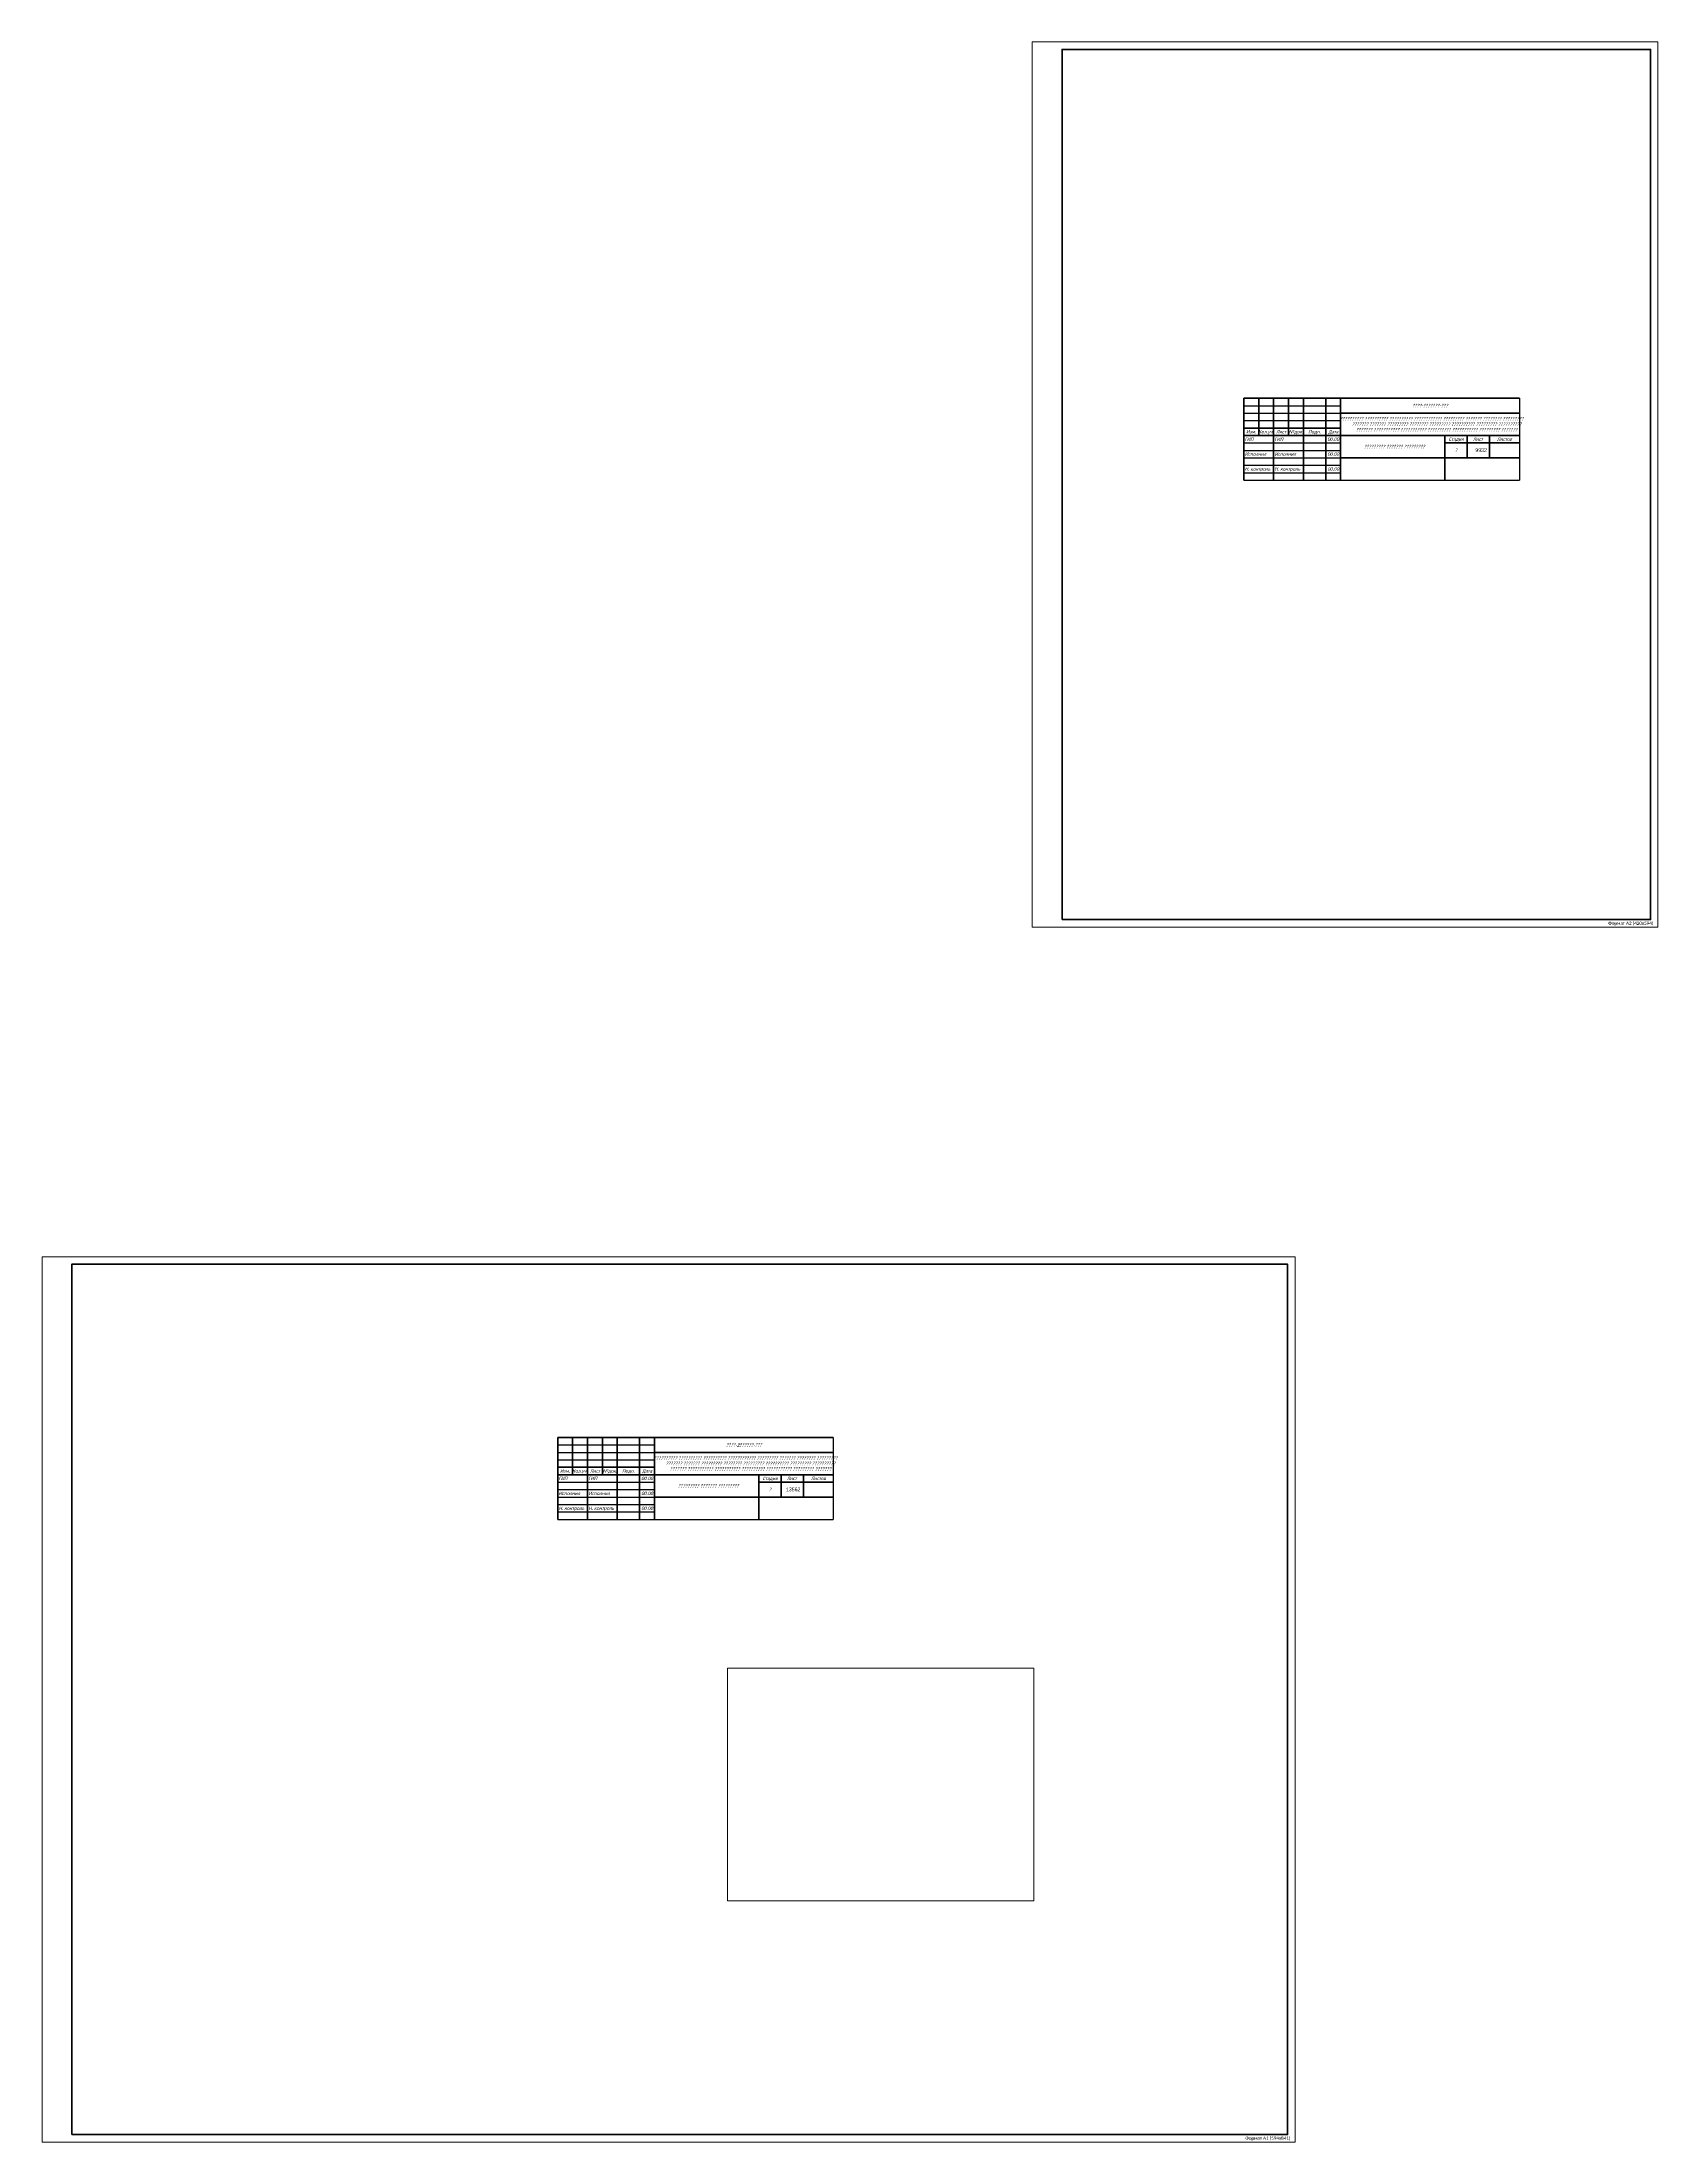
# Paper-space layout 'Лист1' of a CAD drawing. Header units: millimetres. Extents: x -434 to 650, y -142 to 1267.
import ezdxf
from ezdxf.enums import TextEntityAlignment as Align

# ---------------------------------------------------------------- set-up
doc = ezdxf.new("R2010")
doc.units = ezdxf.units.MM
doc.layers.add('PaperFormat', color=7, linetype='Continuous')
doc.layers.add('ShtampPaper', color=7, linetype='Continuous')
doc.styles.add('!!!VStyle', font='calibri.ttf', dxfattribs={"width": 0.9, "height": 2.2})
doc.styles.add('shtampText', font='calibri.ttf', dxfattribs={"width": 0.9, "oblique": 15, "height": 2.2})
doc.styles.get("Standard").update_dxf_attribs({"font": 'arial.ttf'})

# ---------------------------------------------------------------- blocks, each defined once
blk = doc.blocks.new('a1_0_594_841_progSheetFormat')
at = {"layer": 'PaperFormat', "color": 0, "linetype": 'Continuous', "lineweight": 15, "ltscale": 100}
blk.add_lwpolyline([(-841, 0), (0, 0), (0, 594), (-841, 594), (-841, 0)], dxfattribs=at)
at = {"layer": 'PaperFormat', "color": 0, "linetype": 'Continuous', "lineweight": 60, "ltscale": 100}
blk.add_lwpolyline([(-821, 5), (-5, 5), (-5, 589), (-821, 589), (-821, 5)], dxfattribs=at)
at = {"layer": 'PaperFormat', "style": '!!!VStyle', "width": 0.9}
blk.add_text('Формат А1 (594х841)', height=2.2, dxfattribs=at).set_placement((-33.4, 3.7), align=Align.TOP_LEFT)
blk = doc.blocks.new('a2_1_420_594_progSheetFormat')
at = {"layer": 'PaperFormat', "color": 0, "linetype": 'Continuous', "lineweight": 15, "ltscale": 100}
blk.add_lwpolyline([(-420, 0), (0, 0), (0, 594), (-420, 594), (-420, 0)], dxfattribs=at)
at = {"layer": 'PaperFormat', "color": 0, "linetype": 'Continuous', "lineweight": 60, "ltscale": 100}
blk.add_lwpolyline([(-400, 5), (-5, 5), (-5, 589), (-400, 589), (-400, 5)], dxfattribs=at)
at = {"layer": 'PaperFormat', "style": '!!!VStyle', "width": 0.9}
blk.add_text('Формат А2 (420х594)', height=2.2, dxfattribs=at).set_placement((-33.4, 3.7), align=Align.TOP_LEFT)
blk = doc.blocks.new('BS_120_55_0_45_35_25_20_15_shprogSheetFormat')
at = {"layer": 'ShtampPaper', "lineweight": 50}
for p, q in [((-185, 55), (0, 55)), ((-185, 0), (-185, 55)), ((-175, 55), (-175, 30)), ((-165, 55), (-165, 0)), ((-155, 55), (-155, 30)), ((-145, 55), (-145, 0)), ((-130, 55), (-130, 0)), ((-120, 0), (-120, 55)), ((-120, 45), (0, 45)), ((-185, 35), (-120, 35)), ((-185, 30), (0, 30)), ((-50, 0), (-50, 30)), ((-35, 30), (-35, 15)), ((-20, 30), (-20, 15)), ((-120, 15), (0, 15)), ((-50, 25), (0, 25))]:
    blk.add_line(p, q, dxfattribs=at)
at = {"layer": 'ShtampPaper'}
for p, q in [((-185, 50), (-120, 50)), ((-185, 45), (-120, 45)), ((-185, 40), (-120, 40)), ((-185, 25), (-120, 25)), ((-185, 20), (-120, 20)), ((-185, 15), (-120, 15)), ((-185, 10), (-120, 10)), ((-185, 5), (-120, 5))]:
    blk.add_line(p, q, dxfattribs=at)
at = {"layer": 'ShtampPaper', "ltscale": 50}
for p in [(0, 55), (-185, 0)]:
    blk.add_line(p, (0, 0), dxfattribs=at)
at = {"layer": 'ShtampPaper', "style": 'shtampText', "oblique": 15, "width": 0.9}
for s, p in [('ГИП', (-184.3, 27.5)), ('ГИП', (-164.3, 27.5)), ('Исполнил', (-184.3, 17.5)), ('Исполнил', (-164.3, 17.5)), ('Н. контроль', (-184.3, 7.5)), ('Н. контроль', (-164.3, 7.5))]:
    blk.add_text(s, height=2.2, dxfattribs=at).set_placement(p, align=Align.MIDDLE_LEFT)
for s, p in [('Изм.', (-180, 32.5)), ('Кол.уч.', (-170, 32.5)), ('Лист', (-160, 32.5)), ('№док.', (-150, 32.5)), ('Подп.', (-137.5, 32.5)), ('Дата', (-125, 32.5)), ('Стадия', (-42.5, 27.5)), ('Лист', (-27.9, 27.5)), ('Листов', (-10, 27.5))]:
    blk.add_text(s, height=2.2, dxfattribs=at).set_placement(p, align=Align.MIDDLE_CENTER)
at = {"layer": 'ShtampPaper', "ltscale": 100, "style": 'shtampText', "oblique": 15, "width": 0.9}
for p in [(-125, 27.5), (-125, 17.5), (-125, 7.5)]:
    blk.add_text('00.00', height=2.2, dxfattribs=at).set_placement(p, align=Align.MIDDLE_CENTER)
at = {"layer": 'ShtampPaper', "char_height": 2.2, "attachment_point": 5, "style": 'shtampText'}
for s, insert, width in [('\\pi-6.6,l8.8,t17.6;??????????^I?????????? ?????????? ???????????? ????????? ??????? ???????? ????????? \\P\\pi0,t8.8;??????? ??????? ????????? ???????? ????????? ?????????? ????????? ?????????? \\P??????? ??????????? ??????????? ?????????? ??????????? ????????? ???????', (-60, 37.5), 120), ('????-???????-???', (-60, 50), 120), ('\\pi-6.6,l8.8,t8.8;????????? ??????? ?????????', (-85, 22.5), 70), ('?', (-42.5, 20), 15)]:
    blk.add_mtext(s, dxfattribs=dict(at, insert=insert, width=width))

psp = doc.layouts.new('Лист1')

# ---------------------------------------------------------------- block references
at = {"layer": 'PaperFormat'}
for name, p in [('a2_1_420_594_progSheetFormat', (650.2, 672.9)), ('BS_120_55_0_45_35_25_20_15_shprogSheetFormat', (557.2, 972.8)), ('a1_0_594_841_progSheetFormat', (406.6, -142.4)), ('BS_120_55_0_45_35_25_20_15_shprogSheetFormat', (96.7, 275.4))]:
    psp.add_blockref(name, p, dxfattribs=at)

# ---------------------------------------------------------------- texts
at = {"layer": 'PaperFormat', "char_height": 2.5, "attachment_point": 1}
for s, width, insert in [('9932', 4.998, (527.6, 994.2)), ('.с', 53.286, (31.8, 326.5)), ('13562', 4.998, (64.9, 296.8))]:
    psp.add_mtext_dynamic_manual_height_columns(s, width=width, gutter_width=12.5, heights=[0], dxfattribs=dict(at, insert=insert))

# ---------------------------------------------------------------- viewports
at = {"layer": 'PaperFormat'}
psp.add_viewport(center=(128.5, 97.5), size=(205.6, 156), view_center_point=(3216.273, 1396.347), view_height=2077.57213, dxfattribs=at)

doc.saveas('drawing.dxf')
